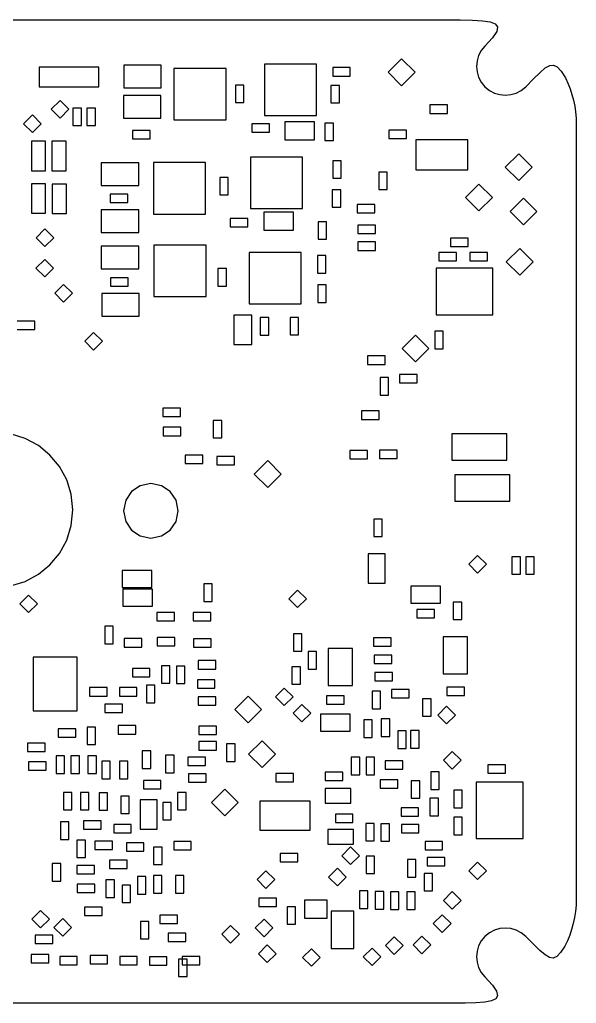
# Model space of a CAD drawing. Extents: x -32.8 to 34.4, y -26.7 to 30.6.
# Drawn here: x 2 to 34.4, y -26.7 to 30.6 of the extents above; entities that cross this region are included whole.
import ezdxf

# ---------------------------------------------------------------- set-up
doc = ezdxf.new("R2010")
doc.units = 0
doc.layers.add('LAYER_1', color=7, linetype='CONTINUOUS')

msp = doc.modelspace()

# ---------------------------------------------------------------- linework, layer by layer
at = {"layer": 'LAYER_1', "color": 7}
for points in [[(-26.4521, 30.631399), (27.6293, 30.631399)], [(27.6293, 30.631399), (28.335399, 30.608596)], [(28.335399, 30.608602), (28.919599, 30.573101)], [(28.919599, 30.573101), (29.367401, 30.507002)], [(29.367401, 30.507002), (29.6647, 30.392301)], [(29.6647, 30.392301), (29.796901, 30.211199)], [(29.750001, 29.945501), (29.5095, 29.577401)], [(29.796901, 30.211199), (29.750001, 29.945501)], [(29.5095, 29.577401), (29.061001, 29.0889)], [(28.8468, 28.827401), (28.693799, 28.5368)], [(29.061001, 29.0889), (28.8468, 28.827401)], [(24.2112, 28.3419), (23.4302, 27.5644)], [(24.9922, 27.5644), (24.2112, 28.3419)], [(28.602, 28.226801), (28.571399, 27.907199)], [(28.693799, 28.5368), (28.602, 28.226801)], [(3.1245, 27.863401), (3.1245, 26.727699)], [(6.5788, 27.863401), (3.1245, 27.863401)], [(6.5788, 26.727699), (6.5788, 27.863401)], [(8.0375, 27.986399), (8.0375, 26.669999)], [(10.2158, 27.986399), (8.0375, 27.986399)], [(10.2158, 26.669999), (10.2158, 27.986399)], [(10.9626, 27.793099), (10.9626, 24.794499)], [(13.9924, 27.793099), (10.9626, 27.793099)], [(13.9924, 24.794499), (13.9924, 27.793099)], [(16.2234, 28.039101), (16.2234, 25.040501)], [(19.2531, 28.039101), (16.2234, 28.039101)], [(19.2531, 25.040501), (19.2531, 28.039101)], [(20.2014, 27.8357), (20.2014, 27.3478)], [(21.2262, 27.8357), (20.2014, 27.8357)], [(21.2262, 27.3478), (21.2262, 27.8357)], [(23.4302, 27.5644), (24.2112, 26.786901)], [(24.2112, 26.786901), (24.9922, 27.5644)], [(28.571399, 27.907199), (28.602, 27.5875)], [(28.602, 27.5875), (28.693799, 27.277499)], [(31.895401, 27.188099), (32.269001, 27.555101)], [(32.269001, 27.555101), (32.5746, 27.817201)], [(32.5746, 27.817201), (32.831301, 27.9653)], [(32.831301, 27.9653), (33.057699, 27.990305)], [(33.057699, 27.990299), (33.272801, 27.883201)], [(33.272801, 27.883201), (33.495299, 27.634699)], [(33.495299, 27.634699), (33.744199, 27.235899)], [(20.2014, 27.3478), (21.2262, 27.3478)], [(28.693799, 27.277499), (28.8468, 26.9869)], [(28.8468, 26.9869), (29.061001, 26.725399)], [(31.435099, 26.725399), (31.895401, 27.188099)], [(33.744199, 27.235899), (33.888499, 26.925799)], [(3.1245, 26.727699), (6.5788, 26.727699)], [(8.0375, 26.669999), (10.2158, 26.669999)], [(14.5465, 26.8211), (14.5465, 25.800901)], [(15.0366, 26.8211), (14.5465, 26.8211)], [(15.0366, 25.800901), (15.0366, 26.8211)], [(20.1016, 26.801799), (20.1016, 25.7816)], [(20.5917, 26.801799), (20.1016, 26.801799)], [(20.5917, 25.7816), (20.5917, 26.801799)], [(29.061001, 26.725399), (29.323699, 26.512101)], [(29.061001, 26.725399), (29.061001, 26.725399), (29.061001, 26.725399), (29.061001, 26.725399), (29.061001, 26.725399), (29.061001, 26.725399), (29.061001, 26.725399), (29.061001, 26.725399), (29.061001, 26.725399), (29.061001, 26.725399), (29.061001, 26.725399), (29.061001, 26.725399), (29.061001, 26.725399), (29.061001, 26.725399), (29.061001, 26.725399), (29.061001, 26.725399), (29.061001, 26.725399)], [(29.323699, 26.512101), (29.615601, 26.3598)], [(29.615601, 26.3598), (29.927, 26.268399)], [(30.569199, 26.268399), (30.8806, 26.3598)], [(30.8806, 26.3598), (31.172401, 26.512101)], [(31.172401, 26.512101), (31.435099, 26.725399)], [(33.888499, 26.925799), (34.015499, 26.606899)], [(34.015499, 26.606899), (34.124601, 26.279499)], [(4.3364, 25.927001), (3.8219, 25.414801)], [(4.8509, 25.414801), (4.3364, 25.927001)], [(8.0175, 26.2104), (8.0175, 24.894101)], [(10.1959, 26.2104), (8.0175, 26.2104)], [(10.1959, 24.894101), (10.1959, 26.2104)], [(14.5465, 25.800901), (15.0366, 25.800901)], [(29.927, 26.268399), (30.248101, 26.238001)], [(30.248101, 26.238001), (30.569199, 26.268399)], [(34.124601, 26.279499), (34.215301, 25.944501)], [(34.215301, 25.944501), (34.286901, 25.602301)], [(3.8219, 25.414801), (4.3364, 24.902599)], [(4.3364, 24.902599), (4.8509, 25.414801)], [(5.0843, 25.485501), (5.0843, 24.465301)], [(5.5744, 25.485501), (5.0843, 25.485501)], [(5.5744, 24.465301), (5.5744, 25.485501)], [(5.8964, 25.485501), (5.8964, 24.465301)], [(6.3865, 25.485501), (5.8964, 25.485501)], [(6.3865, 24.465301), (6.3865, 25.485501)], [(20.1016, 25.7816), (20.5917, 25.7816)], [(25.8634, 25.662601), (25.8634, 25.174701)], [(26.8882, 25.662601), (25.8634, 25.662601)], [(26.8882, 25.174701), (26.8882, 25.662601)], [(34.286901, 25.602301), (34.338799, 25.2535)], [(34.338799, 25.2535), (34.370399, 24.898701)], [(2.7192, 25.085499), (2.2048, 24.573299)], [(3.2337, 24.573299), (2.7192, 25.085499)], [(8.0175, 24.894101), (10.1959, 24.894101)], [(10.9626, 24.794499), (13.9924, 24.794499)], [(16.2234, 25.040501), (19.2531, 25.040501)], [(17.4245, 24.6891), (17.4245, 23.6346)], [(19.148, 24.6891), (17.4245, 24.6891)], [(19.148, 23.6346), (19.148, 24.6891)], [(25.8634, 25.174701), (26.8882, 25.174701)], [(34.370399, 24.898701), (34.381011, 24.5386)], [(2.2048, 24.573299), (2.7192, 24.0611)], [(2.7192, 24.0611), (3.2337, 24.573299)], [(5.0843, 24.465301), (5.5744, 24.465301)], [(5.8964, 24.465301), (6.3865, 24.465301)], [(8.5477, 24.174401), (8.5477, 23.6865)], [(9.5725, 24.174401), (8.5477, 24.174401)], [(9.5725, 23.6865), (9.5725, 24.174401)], [(15.4987, 24.5649), (15.4987, 24.077)], [(16.5235, 24.5649), (15.4987, 24.5649)], [(15.4987, 24.077), (16.5235, 24.077)], [(16.5235, 24.077), (16.5235, 24.5649)], [(19.7524, 24.606401), (19.7524, 23.586201)], [(20.2425, 24.606401), (19.7524, 24.606401)], [(20.2425, 23.586201), (20.2425, 24.606401)], [(23.4726, 24.195), (23.4726, 23.7071)], [(24.4973, 24.195), (23.4726, 24.195)], [(24.4973, 23.7071), (24.4973, 24.195)], [(34.381, 24.5386), (34.381, -20.57589)], [(2.6605, 23.5459), (2.6605, 21.83)], [(3.4912, 23.5459), (2.6605, 23.5459)], [(3.4912, 21.83), (3.4912, 23.5459)], [(3.855, 23.5459), (3.855, 21.83)], [(4.6857, 23.5459), (3.855, 23.5459)], [(4.6857, 21.83), (4.6857, 23.5459)], [(8.5477, 23.6865), (9.5725, 23.6865)], [(17.4245, 23.6346), (19.148, 23.6346)], [(19.7524, 23.586201), (20.2425, 23.586201)], [(23.4726, 23.7071), (24.4973, 23.7071)], [(25.0443, 23.630101), (25.0443, 21.893901)], [(28.0741, 23.630101), (25.0443, 23.630101)], [(28.0741, 21.893901), (28.0741, 23.630101)], [(15.4113, 22.6262), (15.4113, 19.627699)], [(18.441, 22.6262), (15.4113, 22.6262)], [(18.441, 19.627699), (18.441, 22.6262)], [(20.2119, 22.411), (20.2119, 21.3908)], [(20.702, 22.411), (20.2119, 22.411)], [(20.702, 21.3908), (20.702, 22.411)], [(31.0291, 22.8169), (30.248101, 22.039401)], [(31.810099, 22.039401), (31.0291, 22.8169)], [(2.6605, 21.83), (3.4912, 21.83)], [(3.855, 21.83), (4.6857, 21.83)], [(6.7312, 22.2923), (6.7312, 20.9759)], [(8.9095, 22.2923), (6.7312, 22.2923)], [(8.9095, 20.9759), (8.9095, 22.2923)], [(9.7622, 22.309899), (9.7622, 19.3113)], [(12.792, 22.309899), (9.7622, 22.309899)], [(12.792, 19.3113), (12.792, 22.309899)], [(25.0443, 21.893901), (28.0741, 21.893901)], [(30.248101, 22.039401), (31.0291, 21.261901)], [(31.0291, 21.261901), (31.810099, 22.039401)], [(13.6285, 21.443401), (13.6285, 20.423202)], [(14.1186, 21.443401), (13.6285, 21.443401)], [(14.1186, 20.423202), (14.1186, 21.443401)], [(20.2119, 21.3908), (20.702, 21.3908)], [(22.8793, 21.7504), (22.8793, 20.7302)], [(23.3693, 21.7504), (22.8793, 21.7504)], [(23.3693, 20.7302), (23.3693, 21.7504)], [(2.6605, 21.0761), (2.6605, 19.360299)], [(3.4912, 21.0761), (2.6605, 21.0761)], [(3.4912, 19.360299), (3.4912, 21.0761)], [(3.8734, 21.057801), (3.8734, 19.341901)], [(4.704, 21.057801), (3.8734, 21.057801)], [(4.704, 19.341901), (4.704, 21.057801)], [(6.7312, 20.9759), (8.9095, 20.9759)], [(20.1751, 20.7279), (20.1751, 19.7077)], [(20.6652, 20.7279), (20.1751, 20.7279)], [(20.6652, 19.7077), (20.6652, 20.7279)], [(22.8793, 20.7302), (23.3693, 20.7302)], [(28.713599, 21.042301), (27.9326, 20.264799)], [(29.494601, 20.264799), (28.713599, 21.042301)], [(7.2429, 20.460599), (7.2429, 19.972699)], [(8.2677, 20.460599), (7.2429, 20.460599)], [(8.2677, 19.972699), (8.2677, 20.460599)], [(13.6285, 20.423202), (14.1186, 20.423202)], [(27.9326, 20.264799), (28.713599, 19.487299)], [(28.713599, 19.487299), (29.494601, 20.264799)], [(31.304701, 20.237299), (30.523699, 19.459799)], [(32.085701, 19.459799), (31.304701, 20.237299)], [(6.7312, 19.548101), (6.7312, 18.231701)], [(8.9095, 19.548101), (6.7312, 19.548101)], [(7.2429, 19.972699), (8.2677, 19.972699)], [(8.9095, 18.231701), (8.9095, 19.548101)], [(15.4113, 19.627699), (18.441, 19.627699)], [(20.1751, 19.7077), (20.6652, 19.7077)], [(21.6348, 19.859101), (21.6348, 19.371201)], [(22.6596, 19.859101), (21.6348, 19.859101)], [(22.6596, 19.371201), (22.6596, 19.859101)], [(2.6605, 19.360299), (3.4912, 19.360299)], [(3.8734, 19.341901), (4.704, 19.341901)], [(9.7622, 19.3113), (12.792, 19.3113)], [(14.2277, 19.046499), (14.2277, 18.558599)], [(15.2525, 19.046499), (14.2277, 19.046499)], [(15.2525, 18.558599), (15.2525, 19.046499)], [(16.1887, 19.4168), (16.1887, 18.362299)], [(17.9123, 19.4168), (16.1887, 19.4168)], [(17.9123, 18.362299), (17.9123, 19.4168)], [(21.6348, 19.371201), (22.6596, 19.371201)], [(30.523699, 19.459799), (31.304701, 18.6823)], [(31.304701, 18.6823), (32.085701, 19.459799)], [(3.4544, 18.444499), (2.9399, 17.9323)], [(3.9689, 17.9323), (3.4544, 18.444499)], [(14.2277, 18.558599), (15.2525, 18.558599)], [(16.1887, 18.362299), (17.9123, 18.362299)], [(19.3481, 18.861801), (19.3481, 17.841599)], [(19.8382, 18.861801), (19.3481, 18.861801)], [(19.8382, 17.841599), (19.8382, 18.861801)], [(21.6704, 18.662299), (21.6704, 18.174401)], [(22.6952, 18.662299), (21.6704, 18.662299)], [(22.6952, 18.174401), (22.6952, 18.662299)], [(2.9399, 17.9323), (3.4544, 17.4201)], [(3.4544, 17.4201), (3.9689, 17.9323)], [(6.7312, 18.231701), (8.9095, 18.231701)], [(19.3481, 17.841599), (19.8382, 17.841599)], [(21.6704, 18.174401), (22.6952, 18.174401)], [(27.0561, 17.9016), (27.0561, 17.413699)], [(28.0809, 17.9016), (27.0561, 17.9016)], [(28.0809, 17.413699), (28.0809, 17.9016)], [(6.7312, 17.4289), (6.7312, 16.112601)], [(8.9095, 17.4289), (6.7312, 17.4289)], [(8.9095, 16.112601), (8.9095, 17.4289)], [(9.7975, 17.4945), (9.7975, 14.495894)], [(12.8273, 17.4945), (9.7975, 17.4945)], [(12.8273, 14.495894), (12.8273, 17.4945)], [(21.6716, 17.682), (21.6716, 17.1941)], [(22.6964, 17.682), (21.6716, 17.682)], [(21.6716, 17.1941), (22.6964, 17.1941)], [(22.6964, 17.1941), (22.6964, 17.682)], [(27.0561, 17.413699), (28.0809, 17.413699)], [(31.084201, 17.3102), (30.303199, 16.5327)], [(31.8652, 16.5327), (31.084201, 17.3102)], [(3.436, 16.6699), (2.9215, 16.157701)], [(3.9505, 16.157701), (3.436, 16.6699)], [(15.3407, 17.072699), (15.3407, 14.074113)], [(18.3704, 17.072699), (15.3407, 17.072699)], [(18.3704, 14.074113), (18.3704, 17.072699)], [(19.3114, 16.886), (19.3114, 15.865801)], [(19.8015, 16.886), (19.3114, 16.886)], [(19.8015, 15.865801), (19.8015, 16.886)], [(26.3761, 17.078301), (26.3761, 16.590401)], [(27.4009, 17.078301), (26.3761, 17.078301)], [(27.4009, 16.590401), (27.4009, 17.078301)], [(28.1771, 17.078301), (28.1771, 16.590401)], [(29.2019, 17.078301), (28.1771, 17.078301)], [(29.2019, 16.590401), (29.2019, 17.078301)], [(2.9215, 16.157701), (3.436, 15.645501)], [(3.436, 15.645501), (3.9505, 16.157701)], [(6.7312, 16.112601), (8.9095, 16.112601)], [(13.5226, 16.135899), (13.5226, 15.115699)], [(14.0127, 16.135899), (13.5226, 16.135899)], [(14.0127, 15.115699), (14.0127, 16.135899)], [(26.2151, 16.1589), (26.2151, 13.441512)], [(29.5282, 16.1589), (26.2151, 16.1589)], [(26.3761, 16.590401), (27.4009, 16.590401)], [(28.1771, 16.590401), (29.2019, 16.590401)], [(29.5282, 13.441512), (29.5282, 16.1589)], [(30.303199, 16.5327), (31.084201, 15.755201)], [(31.084201, 15.755201), (31.8652, 16.5327)], [(7.2613, 15.594202), (7.2613, 15.106299)], [(8.2861, 15.594202), (7.2613, 15.594202)], [(8.2861, 15.106299), (8.2861, 15.594202)], [(19.3114, 15.865801), (19.8015, 15.865801)], [(4.5386, 15.206301), (4.0241, 14.694099)], [(5.0531, 14.694099), (4.5386, 15.206301)], [(7.2613, 15.106299), (8.2861, 15.106299)], [(13.5226, 15.115699), (14.0127, 15.115699)], [(19.3298, 15.184601), (19.3298, 14.164396)], [(19.8198, 15.184601), (19.3298, 15.184601)], [(19.8198, 14.164396), (19.8198, 15.184601)], [(4.0241, 14.694099), (4.5386, 14.181894)], [(4.5386, 14.181894), (5.0531, 14.694099)], [(6.7618, 14.684701), (6.7618, 13.368388)], [(8.9401, 14.684701), (6.7618, 14.684701)], [(8.9401, 13.368388), (8.9401, 14.684701)], [(9.7975, 14.495894), (12.8273, 14.495894)], [(15.3407, 14.074113), (18.3704, 14.074113)], [(19.3298, 14.164396), (19.8198, 14.164396)], [(6.7618, 13.368388), (8.9401, 13.368388)], [(14.4378, 13.420712), (14.4378, 11.704801)], [(15.497, 13.420712), (14.4378, 13.420712)], [(15.497, 11.704801), (15.497, 13.420712)], [(15.9879, 13.279912), (15.9879, 12.259706)], [(16.478, 13.279912), (15.9879, 13.279912)], [(16.478, 12.259706), (16.478, 13.279912)], [(17.7241, 13.288886), (17.7241, 12.268596)], [(18.2142, 13.288886), (17.7241, 13.288886)], [(18.2142, 12.268596), (18.2142, 13.288886)], [(26.2151, 13.441512), (29.5282, 13.441512)], [(2.8598, 13.071208), (1.835, 13.071208)], [(2.8598, 12.583387), (2.8598, 13.071208)], [(1.835, 12.583387), (2.8598, 12.583387)], [(6.2844, 12.407196), (5.7699, 11.894991)], [(6.7989, 11.894991), (6.2844, 12.407196)], [(15.9879, 12.259706), (16.478, 12.259706)], [(17.7241, 12.268596), (18.2142, 12.268596)], [(25.0198, 12.260807), (24.2388, 11.483313)], [(25.8008, 11.483313), (25.0198, 12.260807)], [(26.1488, 12.479614), (26.1488, 11.459409)], [(26.6389, 12.479614), (26.1488, 12.479614)], [(26.6389, 11.459409), (26.6389, 12.479614)], [(5.7699, 11.894991), (6.2844, 11.382814)], [(6.2844, 11.382814), (6.7989, 11.894991)], [(14.4378, 11.704801), (15.497, 11.704801)], [(24.2388, 11.483313), (25.0198, 10.705791)], [(25.0198, 10.705791), (25.8008, 11.483313)], [(22.2229, 11.040986), (22.2229, 10.553109)], [(23.2477, 11.040986), (22.2229, 11.040986)], [(23.2477, 10.553109), (23.2477, 11.040986)], [(26.1488, 11.459409), (26.6389, 11.459409)], [(22.2229, 10.553109), (23.2477, 10.553109)], [(22.9684, 9.787609), (22.9684, 8.767404)], [(23.4585, 9.787609), (22.9684, 9.787609)], [(23.4585, 8.767404), (23.4585, 9.787609)], [(24.0974, 9.961599), (24.0974, 9.473806)], [(25.1222, 9.961599), (24.0974, 9.961599)], [(25.1222, 9.473806), (25.1222, 9.961599)], [(24.0974, 9.473806), (25.1222, 9.473806)], [(22.9684, 8.767404), (23.4585, 8.767404)], [(10.3146, 8.004106), (10.3146, 7.5162)], [(11.3394, 8.004106), (10.3146, 8.004106)], [(10.3146, 7.5162), (11.3394, 7.5162)], [(11.3394, 7.5162), (11.3394, 8.004106)], [(21.8813, 7.836889), (21.8813, 7.349012)], [(22.9061, 7.836889), (21.8813, 7.836889)], [(22.9061, 7.349012), (22.9061, 7.836889)], [(10.3406, 6.885603), (10.3406, 6.397697)], [(11.3653, 6.885603), (10.3406, 6.885603)], [(11.3653, 6.397697), (11.3653, 6.885603)], [(13.2481, 7.283903), (13.2481, 6.263698)], [(13.7382, 7.283903), (13.2481, 7.283903)], [(13.7382, 6.263698), (13.7382, 7.283903)], [(21.8813, 7.349012), (22.9061, 7.349012)], [(2.2997, 6.239314), (1.447, 6.502796)], [(10.3406, 6.397697), (11.3653, 6.397697)], [(27.1385, 6.507905), (27.1385, 4.970697)], [(30.3403, 6.507905), (27.1385, 6.507905)], [(30.3403, 4.970697), (30.3403, 6.507905)], [(3.0714, 5.822302), (2.2997, 6.239314)], [(3.7437, 5.270106), (3.0714, 5.822302)], [(13.2481, 6.263698), (13.7382, 6.263698)], [(4.2984, 4.600703), (3.7437, 5.270106)], [(11.6209, 5.262486), (11.6209, 4.774609)], [(12.6457, 5.262486), (11.6209, 5.262486)], [(12.6457, 4.774609), (12.6457, 5.262486)], [(13.4569, 5.192213), (13.4569, 4.704307)], [(14.4817, 5.192213), (13.4569, 5.192213)], [(14.4817, 4.704307), (14.4817, 5.192213)], [(21.1938, 5.534294), (21.1938, 5.046389)], [(22.2186, 5.534294), (21.1938, 5.534294)], [(22.2186, 5.046389), (22.2186, 5.534294)], [(22.9212, 5.552611), (22.9212, 5.064705)], [(23.946, 5.552611), (22.9212, 5.552611)], [(23.946, 5.064705), (23.946, 5.552611)], [(4.7172, 3.832607), (4.2984, 4.600703)], [(11.6209, 4.774609), (12.6457, 4.774609)], [(13.4569, 4.704307), (14.4817, 4.704307)], [(16.4194, 4.942898), (15.6384, 4.165404)], [(17.2004, 4.165404), (16.4194, 4.942898)], [(21.1938, 5.046389), (22.2186, 5.046389)], [(22.9212, 5.064705), (23.946, 5.064705)], [(27.1385, 4.970697), (30.3403, 4.970697)], [(15.6384, 4.165404), (16.4194, 3.38791)], [(16.4194, 3.38791), (17.2004, 4.165404)], [(27.315, 4.119486), (27.315, 2.582306)], [(30.516799, 4.119486), (27.315, 4.119486)], [(30.516799, 2.582306), (30.516799, 4.119486)], [(4.9819, 2.983711), (4.7172, 3.832607)], [(9.0011, 3.485897), (8.4945, 3.145904)], [(9.6215, 3.610611), (9.0011, 3.485897)], [(10.2419, 3.485897), (9.6215, 3.610611)], [(10.7484, 3.145904), (10.2419, 3.485897)], [(5.0742, 2.072303), (4.9819, 2.983711)], [(8.4945, 3.145904), (8.1529, 2.641601)], [(11.09, 2.641601), (10.7484, 3.145904)], [(8.1529, 2.641601), (8.0277, 2.023986)], [(11.2152, 2.023986), (11.09, 2.641601)], [(27.315, 2.582306), (30.516799, 2.582306)], [(4.9819, 1.16081), (5.0742, 2.072303)], [(8.0277, 2.023986), (8.1529, 1.406399)], [(11.0899, 1.406399), (11.2152, 2.023986)], [(4.7172, 0.311913), (4.9819, 1.16081)], [(8.1529, 1.406399), (8.4945, 0.902096)], [(10.7484, 0.902096), (11.0899, 1.406399)], [(22.5887, 1.537096), (22.5887, 0.516891)], [(23.0788, 1.537096), (22.5887, 1.537096)], [(23.0788, 0.516891), (23.0788, 1.537096)], [(8.4945, 0.902096), (9.0011, 0.562103)], [(10.2418, 0.562103), (10.7484, 0.902096)], [(4.2984, -0.456408), (4.7172, 0.311913)], [(9.0011, 0.562103), (9.6215, 0.437389)], [(9.6215, 0.437389), (10.2418, 0.562103)], [(22.5887, 0.516891), (23.0788, 0.516891)], [(3.7437, -1.125614), (4.2984, -0.456408)], [(22.2692, -0.482909), (22.2692, -2.198792)], [(23.2623, -0.482909), (22.2692, -0.482909)], [(23.2623, -2.198792), (23.2623, -0.482909)], [(3.0714, -1.67781), (3.7437, -1.125614)], [(28.630801, -0.58211), (28.1163, -1.094287)], [(28.1163, -1.094287), (28.630801, -1.606492)], [(29.145301, -1.094287), (28.630801, -0.58211)], [(28.630801, -1.606492), (29.145301, -1.094287)], [(30.632801, -0.655996), (30.632801, -1.676201)], [(31.122899, -0.655996), (30.632801, -0.655996)], [(31.122899, -1.676201), (31.122899, -0.655996)], [(31.446399, -0.65831), (31.446399, -1.678487)], [(31.936501, -0.65831), (31.446399, -0.65831)], [(31.936501, -1.678487), (31.936501, -0.65831)], [(2.2997, -2.094793), (3.0714, -1.67781)], [(7.9557, -1.450198), (7.9557, -2.438907)], [(9.6793, -1.450198), (7.9557, -1.450198)], [(9.6793, -2.438907), (9.6793, -1.450198)], [(30.632801, -1.676201), (31.122899, -1.676201)], [(31.446399, -1.678487), (31.936501, -1.678487)], [(1.447, -2.358304), (2.2997, -2.094793)], [(12.7019, -2.231699), (12.7019, -3.251904)], [(13.1919, -2.231699), (12.7019, -2.231699)], [(13.1919, -3.251904), (13.1919, -2.231699)], [(22.2692, -2.198792), (23.2623, -2.198792)], [(7.9557, -2.438907), (9.6793, -2.438907)], [(7.9925, -2.547901), (7.9925, -3.53661)], [(9.7161, -2.547901), (7.9925, -2.547901)], [(9.7161, -3.53661), (9.7161, -2.547901)], [(18.1559, -2.594496), (17.6415, -3.106701)], [(18.6704, -3.106701), (18.1559, -2.594496)], [(24.7524, -2.364993), (24.7524, -3.353589)], [(26.476, -2.364993), (24.7524, -2.364993)], [(26.476, -3.353589), (26.476, -2.364993)], [(2.4987, -2.887188), (1.9842, -3.399394)], [(1.9842, -3.399394), (2.4987, -3.911599)], [(3.0132, -3.399394), (2.4987, -2.887188)], [(2.4987, -3.911599), (3.0132, -3.399394)], [(12.7019, -3.251904), (13.1919, -3.251904)], [(17.6415, -3.106701), (18.1559, -3.618906)], [(18.1559, -3.618906), (18.6704, -3.106701)], [(24.7524, -3.353589), (26.476, -3.353589)], [(27.2197, -3.292714), (27.2197, -4.31289)], [(27.7098, -3.292714), (27.2197, -3.292714)], [(27.7098, -4.31289), (27.7098, -3.292714)], [(7.9925, -3.53661), (9.7161, -3.53661)], [(9.9719, -3.90649), (9.9719, -4.394396)], [(10.9967, -3.90649), (9.9719, -3.90649)], [(10.9967, -4.394396), (10.9967, -3.90649)], [(12.0853, -3.90649), (12.0853, -4.394396)], [(13.1101, -3.90649), (12.0853, -3.90649)], [(13.1101, -4.394396), (13.1101, -3.90649)], [(25.0973, -3.725388), (25.0973, -4.213294)], [(26.1221, -3.725388), (25.0973, -3.725388)], [(26.1221, -4.213294), (26.1221, -3.725388)], [(9.9719, -4.394396), (10.9967, -4.394396)], [(12.0853, -4.394396), (13.1101, -4.394396)], [(25.0973, -4.213294), (26.1221, -4.213294)], [(27.2197, -4.31289), (27.7098, -4.31289)], [(6.9315, -4.70151), (6.9315, -5.721687)], [(7.4216, -4.70151), (6.9315, -4.70151)], [(7.4216, -5.721687), (7.4216, -4.70151)], [(17.9209, -5.140507), (17.9209, -6.160712)], [(18.411, -5.140507), (17.9209, -5.140507)], [(18.411, -6.160712), (18.411, -5.140507)], [(6.9315, -5.721687), (7.4216, -5.721687)], [(8.0608, -5.424987), (8.0608, -5.912893)], [(9.0855, -5.424987), (8.0608, -5.424987)], [(9.0855, -5.912893), (9.0855, -5.424987)], [(9.9903, -5.351807), (9.9903, -5.839713)], [(11.0151, -5.351807), (9.9903, -5.351807)], [(11.0151, -5.839713), (11.0151, -5.351807)], [(12.1037, -5.443303), (12.1037, -5.931096)], [(13.1285, -5.443303), (12.1037, -5.443303)], [(13.1285, -5.931096), (13.1285, -5.443303)], [(22.5786, -5.37001), (22.5786, -5.857888)], [(23.6034, -5.37001), (22.5786, -5.37001)], [(23.6034, -5.857888), (23.6034, -5.37001)], [(26.6331, -5.317009), (26.6331, -7.472001)], [(28.0445, -5.317009), (26.6331, -5.317009)], [(28.0445, -7.472001), (28.0445, -5.317009)], [(8.0608, -5.912893), (9.0855, -5.912893)], [(9.9903, -5.839713), (11.0151, -5.839713)], [(12.1037, -5.931096), (13.1285, -5.931096)], [(17.9209, -6.160712), (18.411, -6.160712)], [(18.7663, -6.18329), (18.7663, -7.203495)], [(19.2564, -6.18329), (18.7663, -6.18329)], [(19.2564, -7.203495), (19.2564, -6.18329)], [(19.9438, -5.993891), (19.9438, -8.148911)], [(21.3553, -5.993891), (19.9438, -5.993891)], [(21.3553, -8.148911), (21.3553, -5.993891)], [(22.5786, -5.857888), (23.6034, -5.857888)], [(2.77, -6.505306), (2.77, -9.638198)], [(5.3197, -6.505306), (2.77, -6.505306)], [(5.3197, -9.638198), (5.3197, -6.505306)], [(12.3793, -6.705599), (12.3793, -7.193504)], [(13.4041, -6.705599), (12.3793, -6.705599)], [(13.4041, -7.193504), (13.4041, -6.705599)], [(22.6154, -6.394505), (22.6154, -6.882411)], [(23.6402, -6.394505), (22.6154, -6.394505)], [(23.6402, -6.882411), (23.6402, -6.394505)], [(8.5385, -7.162996), (8.5385, -7.650902)], [(9.5633, -7.162996), (8.5385, -7.162996)], [(9.5633, -7.650902), (9.5633, -7.162996)], [(10.2394, -7.006589), (10.2394, -8.026794)], [(10.7294, -7.006589), (10.2394, -7.006589)], [(10.7294, -8.026794), (10.7294, -7.006589)], [(11.1031, -7.024905), (11.1031, -8.04511)], [(11.5932, -7.024905), (11.1031, -7.024905)], [(11.5932, -8.04511), (11.5932, -7.024905)], [(12.3793, -7.193504), (13.4041, -7.193504)], [(17.8291, -7.061396), (17.8291, -8.081601)], [(18.3191, -7.061396), (17.8291, -7.061396)], [(18.3191, -8.081601), (18.3191, -7.061396)], [(18.7663, -7.203495), (19.2564, -7.203495)], [(22.6154, -6.882411), (23.6402, -6.882411)], [(22.6521, -7.400712), (22.6521, -7.88859)], [(23.6769, -7.400712), (22.6521, -7.400712)], [(23.6769, -7.88859), (23.6769, -7.400712)], [(8.5385, -7.650902), (9.5633, -7.650902)], [(12.3242, -7.82159), (12.3242, -8.309496)], [(13.349, -7.82159), (12.3242, -7.82159)], [(13.349, -8.309496), (13.349, -7.82159)], [(22.6521, -7.88859), (23.6769, -7.88859)], [(26.6331, -7.472001), (28.0445, -7.472001)], [(6.0392, -8.278903), (6.0392, -8.766809)], [(7.064, -8.278903), (6.0392, -8.278903)], [(7.064, -8.766809), (7.064, -8.278903)], [(7.785, -8.278903), (7.785, -8.766809)], [(8.8098, -8.278903), (7.785, -8.278903)], [(8.8098, -8.766809), (8.8098, -8.278903)], [(9.3573, -8.140896), (9.3573, -9.161101)], [(9.8473, -8.140896), (9.3573, -8.140896)], [(9.8473, -9.161101), (9.8473, -8.140896)], [(10.2394, -8.026794), (10.7294, -8.026794)], [(11.1031, -8.04511), (11.5932, -8.04511)], [(12.3242, -8.309496), (13.349, -8.309496)], [(17.3841, -8.302412), (16.8696, -8.814589)], [(17.8986, -8.814589), (17.3841, -8.302412)], [(17.8291, -8.081601), (18.3191, -8.081601)], [(19.9438, -8.148911), (21.3553, -8.148911)], [(22.4969, -8.488396), (22.4969, -9.508602)], [(22.9869, -8.488396), (22.4969, -8.488396)], [(22.9869, -9.508602), (22.9869, -8.488396)], [(23.6261, -8.388603), (23.6261, -8.876508)], [(24.6509, -8.388603), (23.6261, -8.388603)], [(24.6509, -8.876508), (24.6509, -8.388603)], [(26.8421, -8.242299), (26.8421, -8.730204)], [(27.8669, -8.242299), (26.8421, -8.242299)], [(27.8669, -8.730204), (27.8669, -8.242299)], [(6.0392, -8.766809), (7.064, -8.766809)], [(7.785, -8.766809), (8.8098, -8.766809)], [(9.3573, -9.161101), (9.8473, -9.161101)], [(12.3793, -8.809509), (12.3793, -9.297386)], [(13.4041, -8.809509), (12.3793, -8.809509)], [(13.4041, -9.297386), (13.4041, -8.809509)], [(15.28, -8.778098), (14.499, -9.555592)], [(16.061, -9.555592), (15.28, -8.778098)], [(16.8696, -8.814589), (17.3841, -9.326794)], [(17.3841, -9.326794), (17.8986, -8.814589)], [(19.8404, -8.754504), (19.8404, -9.24241)], [(20.8652, -8.754504), (19.8404, -8.754504)], [(20.8652, -9.24241), (20.8652, -8.754504)], [(23.6261, -8.876508), (24.6509, -8.876508)], [(25.4371, -8.927506), (25.4371, -9.947711)], [(25.9272, -8.927506), (25.4371, -8.927506)], [(25.9272, -9.947711), (25.9272, -8.927506)], [(26.8421, -8.730204), (27.8669, -8.730204)], [(2.77, -9.638198), (5.3197, -9.638198)], [(6.9397, -9.24859), (6.9397, -9.736496)], [(7.9645, -9.24859), (6.9397, -9.24859)], [(6.9397, -9.736496), (7.9645, -9.736496)], [(7.9645, -9.736496), (7.9645, -9.24859)], [(12.3793, -9.297386), (13.4041, -9.297386)], [(14.499, -9.555592), (15.28, -10.333114)], [(15.28, -10.333114), (16.061, -9.555592)], [(18.4132, -9.253811), (17.8987, -9.765988)], [(18.9277, -9.765988), (18.4132, -9.253811)], [(19.8404, -9.24241), (20.8652, -9.24241)], [(22.4969, -9.508602), (22.9869, -9.508602)], [(26.8299, -9.363511), (26.3154, -9.875688)], [(27.3444, -9.875688), (26.8299, -9.363511)], [(17.8987, -9.765988), (18.4132, -10.278109)], [(18.4132, -10.278109), (18.9277, -9.765988)], [(19.4873, -9.820006), (19.4873, -10.808686)], [(21.2109, -9.820006), (19.4873, -9.820006)], [(21.2109, -10.808686), (21.2109, -9.820006)], [(22.0099, -10.162398), (22.0099, -11.182603)], [(22.5, -10.162398), (22.0099, -10.162398)], [(22.5, -11.182603), (22.5, -10.162398)], [(23.0298, -10.098305), (23.0298, -11.11851)], [(23.5199, -10.098305), (23.0298, -10.098305)], [(23.5199, -11.11851), (23.5199, -10.098305)], [(25.4371, -9.947711), (25.9272, -9.947711)], [(26.3154, -9.875688), (26.8299, -10.387893)], [(26.8299, -10.387893), (27.3444, -9.875688)], [(4.22, -10.675506), (4.22, -11.163412)], [(5.2447, -10.675506), (4.22, -10.675506)], [(5.2447, -11.163412), (5.2447, -10.675506)], [(5.9024, -10.574103), (5.9024, -11.594308)], [(6.3925, -10.574103), (5.9024, -10.574103)], [(6.3925, -11.594308), (6.3925, -10.574103)], [(7.7115, -10.492598), (7.7115, -10.980503)], [(8.7363, -10.492598), (7.7115, -10.492598)], [(8.7363, -10.980503), (8.7363, -10.492598)], [(12.4161, -10.529089), (12.4161, -11.016995)], [(13.4409, -10.529089), (12.4161, -10.529089)], [(13.4409, -11.016995), (13.4409, -10.529089)], [(19.4873, -10.808686), (21.2109, -10.808686)], [(23.9864, -10.795394), (23.9864, -11.815599)], [(24.4765, -10.795394), (23.9864, -10.795394)], [(24.4765, -11.815599), (24.4765, -10.795394)], [(24.7388, -10.7753), (24.7388, -11.795505)], [(25.2289, -10.7753), (24.7388, -10.7753)], [(25.2289, -11.795505), (25.2289, -10.7753)], [(4.22, -11.163412), (5.2447, -11.163412)], [(7.7115, -10.980503), (8.7363, -10.980503)], [(12.4161, -11.016995), (13.4409, -11.016995)], [(12.4161, -11.425511), (12.4161, -11.913389)], [(13.4409, -11.425511), (12.4161, -11.425511)], [(13.4409, -11.913389), (13.4409, -11.425511)], [(16.0886, -11.37601), (15.3076, -12.153504)], [(16.8696, -12.153504), (16.0886, -11.37601)], [(22.0099, -11.182603), (22.5, -11.182603)], [(23.0298, -11.11851), (23.5199, -11.11851)], [(2.4374, -11.517092), (2.4374, -12.004998)], [(3.4622, -11.517092), (2.4374, -11.517092)], [(2.4374, -12.004998), (3.4622, -12.004998)], [(3.4622, -12.004998), (3.4622, -11.517092)], [(5.9024, -11.594308), (6.3925, -11.594308)], [(9.1184, -11.964386), (9.1184, -12.984592)], [(9.6084, -11.964386), (9.1184, -11.964386)], [(9.6084, -12.984592), (9.6084, -11.964386)], [(12.4161, -11.913389), (13.4409, -11.913389)], [(14.025, -11.561909), (14.025, -12.582086)], [(14.5151, -11.561909), (14.025, -11.561909)], [(14.5151, -12.582086), (14.5151, -11.561909)], [(23.9864, -11.815599), (24.4765, -11.815599)], [(24.7388, -11.795505), (25.2289, -11.795505)], [(27.1607, -11.997999), (26.6462, -12.510204)], [(27.6752, -12.510204), (27.1607, -11.997999)], [(2.4925, -12.596395), (2.4925, -13.084301)], [(3.5173, -12.596395), (2.4925, -12.596395)], [(3.5173, -13.084301), (3.5173, -12.596395)], [(4.1014, -12.257107), (4.1014, -13.277312)], [(4.5915, -12.257107), (4.1014, -12.257107)], [(4.5915, -13.277312), (4.5915, -12.257107)], [(4.9652, -12.257107), (4.9652, -13.277312)], [(5.4552, -12.257107), (4.9652, -12.257107)], [(5.4552, -13.277312), (5.4552, -12.257107)], [(5.9575, -12.257107), (5.9575, -13.277312)], [(6.4476, -12.257107), (5.9575, -12.257107)], [(6.4476, -13.277312), (6.4476, -12.257107)], [(6.7661, -12.568088), (6.7661, -13.588293)], [(7.2562, -12.568088), (6.7661, -12.568088)], [(7.2562, -13.588293), (7.2562, -12.568088)], [(7.7952, -12.568088), (7.7952, -13.588293)], [(8.2853, -12.568088), (7.7952, -12.568088)], [(8.2853, -13.588293), (8.2853, -12.568088)], [(10.4783, -12.220503), (10.4783, -13.240793)], [(10.9684, -12.220503), (10.4783, -12.220503)], [(10.9684, -13.240793), (10.9684, -12.220503)], [(11.7729, -12.32199), (11.7729, -12.809896)], [(12.7977, -12.32199), (11.7729, -12.32199)], [(12.7977, -12.809896), (12.7977, -12.32199)], [(14.025, -12.582086), (14.5151, -12.582086)], [(15.3076, -12.153504), (16.0886, -12.930998)], [(16.0886, -12.930998), (16.8696, -12.153504)], [(21.285, -12.332207), (21.285, -13.352412)], [(21.775, -12.332207), (21.285, -12.332207)], [(21.775, -13.352412), (21.775, -12.332207)], [(22.1487, -12.332207), (22.1487, -13.352412)], [(22.6388, -12.332207), (22.1487, -12.332207)], [(22.6388, -13.352412), (22.6388, -12.332207)], [(23.2586, -12.541587), (23.2586, -13.029408)], [(24.2834, -12.541587), (23.2586, -12.541587)], [(24.2834, -13.029408), (24.2834, -12.541587)], [(26.6462, -12.510204), (27.1607, -13.022409)], [(27.1607, -13.022409), (27.6752, -12.510204)], [(2.4925, -13.084301), (3.5173, -13.084301)], [(9.1184, -12.984592), (9.6084, -12.984592)], [(11.7729, -12.809896), (12.7977, -12.809896)], [(23.2586, -13.029408), (24.2834, -13.029408)], [(29.231099, -12.779388), (29.231099, -13.267294)], [(30.255901, -12.779388), (29.231099, -12.779388)], [(30.255901, -13.267294), (30.255901, -12.779388)], [(4.1014, -13.277312), (4.5915, -13.277312)], [(4.9652, -13.277312), (5.4552, -13.277312)], [(5.9575, -13.277312), (6.4476, -13.277312)], [(6.7661, -13.588293), (7.2562, -13.588293)], [(7.7952, -13.588293), (8.2853, -13.588293)], [(9.1817, -13.694098), (9.1817, -14.182004)], [(10.2065, -13.694098), (9.1817, -13.694098)], [(10.2065, -14.182004), (10.2065, -13.694098)], [(10.4783, -13.240793), (10.9684, -13.240793)], [(11.8097, -13.291593), (11.8097, -13.779499)], [(12.8344, -13.291593), (11.8097, -13.291593)], [(12.8344, -13.779499), (12.8344, -13.291593)], [(16.9001, -13.273305), (16.9001, -13.761211)], [(17.9249, -13.273305), (16.9001, -13.273305)], [(17.9249, -13.761211), (17.9249, -13.273305)], [(19.768, -13.2021), (19.768, -13.690006)], [(20.7928, -13.2021), (19.768, -13.2021)], [(19.768, -13.690006), (20.7928, -13.690006)], [(20.7928, -13.690006), (20.7928, -13.2021)], [(21.285, -13.352412), (21.775, -13.352412)], [(22.1487, -13.352412), (22.6388, -13.352412)], [(22.9656, -13.641097), (22.9656, -14.129003)], [(23.9903, -13.641097), (22.9656, -13.641097)], [(23.9903, -14.129003), (23.9903, -13.641097)], [(24.7756, -13.702396), (24.7756, -14.722601)], [(25.2656, -13.702396), (24.7756, -13.702396)], [(25.2656, -14.722601), (25.2656, -13.702396)], [(25.916, -13.191997), (25.916, -14.212202)], [(26.406, -13.191997), (25.916, -13.191997)], [(26.406, -14.212202), (26.406, -13.191997)], [(29.231099, -13.267294), (30.255901, -13.267294)], [(9.1817, -14.182004), (10.2065, -14.182004)], [(11.8097, -13.779499), (12.8344, -13.779499)], [(13.9201, -14.193406), (13.1391, -14.9709)], [(14.7011, -14.9709), (13.9201, -14.193406)], [(16.9001, -13.761211), (17.9249, -13.761211)], [(19.7654, -14.155898), (19.7654, -15.016592)], [(21.266, -14.155898), (19.7654, -14.155898)], [(21.266, -15.016592), (21.266, -14.155898)], [(22.9656, -14.129003), (23.9903, -14.129003)], [(25.916, -14.212202), (26.406, -14.212202)], [(27.2565, -14.25129), (27.2565, -15.271495)], [(27.7465, -14.25129), (27.2565, -14.25129)], [(27.7465, -15.271495), (27.7465, -14.25129)], [(28.554601, -13.778511), (28.554601, -17.076814)], [(31.284201, -13.778511), (28.554601, -13.778511)], [(31.284201, -17.076814), (31.284201, -13.778511)], [(4.5241, -14.379306), (4.5241, -15.399511)], [(5.0142, -14.379306), (4.5241, -14.379306)], [(5.0142, -15.399511), (5.0142, -14.379306)], [(5.5165, -14.379306), (5.5165, -15.399511)], [(6.0065, -14.379306), (5.5165, -14.379306)], [(6.0065, -15.399511), (6.0065, -14.379306)], [(6.6007, -14.397594), (6.6007, -15.417799)], [(7.0908, -14.397594), (6.6007, -14.397594)], [(7.0908, -15.417799), (7.0908, -14.397594)], [(7.8687, -14.598903), (7.8687, -15.619108)], [(8.3588, -14.598903), (7.8687, -14.598903)], [(8.3588, -15.619108), (8.3588, -14.598903)], [(8.9917, -14.816806), (8.9917, -16.532689)], [(9.9848, -14.816806), (8.9917, -14.816806)], [(9.9848, -16.532689), (9.9848, -14.816806)], [(11.1766, -14.379306), (11.1766, -15.399511)], [(11.6667, -14.379306), (11.1766, -14.379306)], [(11.6667, -15.399511), (11.6667, -14.379306)], [(15.9629, -14.883298), (15.9629, -16.57999)], [(18.8959, -14.883298), (15.9629, -14.883298)], [(18.8959, -16.57999), (18.8959, -14.883298)], [(24.7756, -14.722601), (25.2656, -14.722601)], [(25.8598, -14.72689), (25.8598, -15.747096)], [(26.3499, -14.72689), (25.8598, -14.72689)], [(26.3499, -15.747096), (26.3499, -14.72689)], [(4.5241, -15.399511), (5.0142, -15.399511)], [(5.5165, -15.399511), (6.0065, -15.399511)], [(6.6007, -15.417799), (7.0908, -15.417799)], [(10.3129, -14.964804), (10.3129, -15.985009)], [(10.803, -14.964804), (10.3129, -14.964804)], [(10.803, -15.985009), (10.803, -14.964804)], [(11.1766, -15.399511), (11.6667, -15.399511)], [(13.1391, -14.9709), (13.9201, -15.748394)], [(13.9201, -15.748394), (14.7011, -14.9709)], [(19.7654, -15.016592), (21.266, -15.016592)], [(24.1784, -15.287694), (24.1784, -15.7756)], [(25.2032, -15.287694), (24.1784, -15.287694)], [(25.2032, -15.7756), (25.2032, -15.287694)], [(27.2565, -15.271495), (27.7465, -15.271495)], [(5.6901, -16.035894), (5.6901, -16.523799)], [(6.7149, -16.035894), (5.6901, -16.035894)], [(6.7149, -16.523799), (6.7149, -16.035894)], [(7.8687, -15.619108), (8.3588, -15.619108)], [(10.3129, -15.985009), (10.803, -15.985009)], [(20.355, -15.651592), (20.355, -16.139497)], [(21.3798, -15.651592), (20.355, -15.651592)], [(21.3798, -16.139497), (21.3798, -15.651592)], [(24.1784, -15.7756), (25.2032, -15.7756)], [(25.8598, -15.747096), (26.3499, -15.747096)], [(27.2565, -15.824594), (27.2565, -16.844799)], [(27.7465, -15.824594), (27.2565, -15.824594)], [(27.7465, -16.844799), (27.7465, -15.824594)], [(4.3587, -16.098998), (4.3587, -17.119288)], [(4.8488, -16.098998), (4.3587, -16.098998)], [(4.8488, -17.119288), (4.8488, -16.098998)], [(5.6901, -16.523799), (6.7149, -16.523799)], [(7.4543, -16.255406), (7.4543, -16.743312)], [(8.4791, -16.255406), (7.4543, -16.255406)], [(8.4791, -16.743312), (8.4791, -16.255406)], [(8.9917, -16.532689), (9.9848, -16.532689)], [(15.9629, -16.57999), (18.8959, -16.57999)], [(19.9124, -16.534213), (19.9124, -17.394991)], [(21.413, -16.534213), (19.9124, -16.534213)], [(20.355, -16.139497), (21.3798, -16.139497)], [(21.413, -17.394991), (21.413, -16.534213)], [(22.1303, -16.192414), (22.1303, -17.212591)], [(22.6204, -16.192414), (22.1303, -16.192414)], [(22.6204, -17.212591), (22.6204, -16.192414)], [(23.0124, -16.210702), (23.0124, -17.230907)], [(23.5025, -16.210702), (23.0124, -16.210702)], [(23.5025, -17.230907), (23.5025, -16.210702)], [(24.1968, -16.257297), (24.1968, -16.745203)], [(25.2216, -16.257297), (24.1968, -16.257297)], [(25.2216, -16.745203), (25.2216, -16.257297)], [(4.3587, -17.119288), (4.8488, -17.119288)], [(5.3143, -17.16021), (5.3143, -18.180387)], [(5.8044, -17.16021), (5.3143, -17.16021)], [(5.8044, -18.180387), (5.8044, -17.16021)], [(7.4543, -16.743312), (8.4791, -16.743312)], [(24.1968, -16.745203), (25.2216, -16.745203)], [(27.2565, -16.844799), (27.7465, -16.844799)], [(28.554601, -17.076814), (31.284201, -17.076814)], [(6.3517, -17.225009), (6.3517, -17.712886)], [(7.3765, -17.225009), (6.3517, -17.225009)], [(6.3517, -17.712886), (7.3765, -17.712886)], [(7.3765, -17.712886), (7.3765, -17.225009)], [(8.1894, -17.316505), (8.1894, -17.804411)], [(9.2142, -17.316505), (8.1894, -17.316505)], [(9.2142, -17.804411), (9.2142, -17.316505)], [(9.7799, -17.562603), (9.7799, -18.582808)], [(10.27, -17.562603), (9.7799, -17.562603)], [(10.27, -18.582808), (10.27, -17.562603)], [(10.9459, -17.243297), (10.9459, -17.731202)], [(11.9707, -17.243297), (10.9459, -17.243297)], [(10.9459, -17.731202), (11.9707, -17.731202)], [(11.9707, -17.731202), (11.9707, -17.243297)], [(19.9124, -17.394991), (21.413, -17.394991)], [(21.2433, -17.559611), (20.7288, -18.071788)], [(21.7578, -18.071788), (21.2433, -17.559611)], [(22.1303, -17.212591), (22.6204, -17.212591)], [(23.0124, -17.230907), (23.5025, -17.230907)], [(25.5751, -17.245188), (25.5751, -17.733093)], [(26.5999, -17.245188), (25.5751, -17.245188)], [(25.5751, -17.733093), (26.5999, -17.733093)], [(26.5999, -17.733093), (26.5999, -17.245188)], [(5.3143, -18.180387), (5.8044, -18.180387)], [(7.2154, -18.322712), (7.2154, -18.81059)], [(8.2402, -18.322712), (7.2154, -18.322712)], [(8.1894, -17.804411), (9.2142, -17.804411)], [(8.2402, -18.81059), (8.2402, -18.322712)], [(17.14, -17.940414), (17.14, -18.428291)], [(18.1648, -17.940414), (17.14, -17.940414)], [(18.1648, -18.428291), (18.1648, -17.940414)], [(20.7288, -18.071788), (21.2433, -18.583993)], [(21.2433, -18.583993), (21.7578, -18.071788)], [(22.1477, -18.093209), (22.1477, -19.113414)], [(22.6378, -18.093209), (22.1477, -18.093209)], [(22.6378, -19.113414), (22.6378, -18.093209)], [(24.555, -18.294405), (24.555, -19.31461)], [(25.0451, -18.294405), (24.555, -18.294405)], [(25.0451, -19.31461), (25.0451, -18.294405)], [(25.7027, -18.176295), (25.7027, -18.664201)], [(26.7275, -18.176295), (25.7027, -18.176295)], [(26.7275, -18.664201), (26.7275, -18.176295)], [(3.8809, -18.532206), (3.8809, -19.552411)], [(4.371, -18.532206), (3.8809, -18.532206)], [(4.371, -19.552411), (4.371, -18.532206)], [(5.3042, -18.633693), (5.3042, -19.121598)], [(6.329, -18.633693), (5.3042, -18.633693)], [(6.329, -19.121598), (6.329, -18.633693)], [(7.2154, -18.81059), (8.2402, -18.81059)], [(9.7799, -18.582808), (10.27, -18.582808)], [(17.14, -18.428291), (18.1648, -18.428291)], [(20.4714, -18.80359), (19.957, -19.315796)], [(20.9859, -19.315796), (20.4714, -18.80359)], [(25.7027, -18.664201), (26.7275, -18.664201)], [(28.630801, -18.437689), (28.1163, -18.949894)], [(29.145301, -18.949894), (28.630801, -18.437689)], [(5.3042, -19.121598), (6.329, -19.121598)], [(8.8427, -19.282296), (8.8427, -20.302501)], [(9.3328, -19.282296), (8.8427, -19.282296)], [(9.3328, -20.302501), (9.3328, -19.282296)], [(9.7616, -19.227404), (9.7616, -20.247609)], [(10.2516, -19.227404), (9.7616, -19.227404)], [(10.2516, -20.247609), (10.2516, -19.227404)], [(11.0479, -19.227404), (11.0479, -20.247609)], [(11.538, -19.227404), (11.0479, -19.227404)], [(11.538, -20.247609), (11.538, -19.227404)], [(16.3182, -18.950007), (15.8037, -19.462212)], [(15.8037, -19.462212), (16.3182, -19.974389)], [(16.8327, -19.462212), (16.3182, -18.950007)], [(16.3182, -19.974389), (16.8327, -19.462212)], [(19.957, -19.315796), (20.4714, -19.828001)], [(20.4714, -19.828001), (20.9859, -19.315796)], [(22.1477, -19.113414), (22.6378, -19.113414)], [(24.555, -19.31461), (25.0451, -19.31461)], [(25.529, -19.099388), (25.529, -20.119593)], [(26.0191, -19.099388), (25.529, -19.099388)], [(26.0191, -20.119593), (26.0191, -19.099388)], [(28.1163, -18.949894), (28.630801, -19.4621)], [(28.630801, -19.4621), (29.145301, -18.949894)], [(3.8809, -19.552411), (4.371, -19.552411)], [(5.3226, -19.731396), (5.3226, -20.219302)], [(6.3474, -19.731396), (5.3226, -19.731396)], [(6.3474, -20.219302), (6.3474, -19.731396)], [(7.005, -19.483605), (7.005, -20.50381)], [(7.4951, -19.483605), (7.005, -19.483605)], [(7.4951, -20.50381), (7.4951, -19.483605)], [(7.9422, -19.776298), (7.9422, -20.796503)], [(8.4323, -19.776298), (7.9422, -19.776298)], [(8.4323, -20.796503), (8.4323, -19.776298)], [(5.3226, -20.219302), (6.3474, -20.219302)], [(7.005, -20.50381), (7.4951, -20.50381)], [(8.8427, -20.302501), (9.3328, -20.302501)], [(9.7616, -20.247609), (10.2516, -20.247609)], [(11.0479, -20.247609), (11.538, -20.247609)], [(15.9078, -20.536407), (15.9078, -21.0242)], [(16.9325, -20.536407), (15.9078, -20.536407)], [(16.9325, -21.0242), (16.9325, -20.536407)], [(21.7617, -20.123911), (21.7617, -21.144088)], [(22.2518, -20.123911), (21.7617, -20.123911)], [(22.2518, -21.144088), (22.2518, -20.123911)], [(22.6806, -20.160487), (22.6806, -21.180692)], [(23.1707, -20.160487), (22.6806, -20.160487)], [(23.1707, -21.180692), (23.1707, -20.160487)], [(23.5627, -20.178803), (23.5627, -21.199008)], [(24.0528, -20.178803), (23.5627, -20.178803)], [(24.0528, -21.199008), (24.0528, -20.178803)], [(24.5183, -20.178803), (24.5183, -21.199008)], [(25.0084, -20.178803), (24.5183, -20.178803)], [(25.0084, -21.199008), (25.0084, -20.178803)], [(25.529, -20.119593), (26.0191, -20.119593)], [(27.1607, -20.15741), (26.6462, -20.669587)], [(27.6752, -20.669587), (27.1607, -20.15741)], [(34.381, -20.57589), (34.369796, -20.946109)], [(5.7636, -21.0669), (5.7636, -21.554806)], [(6.7884, -21.0669), (5.7636, -21.0669)], [(6.7884, -21.554806), (6.7884, -21.0669)], [(7.9422, -20.796503), (8.4323, -20.796503)], [(15.9078, -21.0242), (16.9325, -21.0242)], [(17.5534, -21.038593), (17.5534, -22.058798)], [(18.0435, -21.038593), (17.5534, -21.038593)], [(18.0435, -22.058798), (18.0435, -21.038593)], [(18.5548, -20.660302), (18.5548, -21.712511)], [(19.8771, -20.660302), (18.5548, -20.660302)], [(19.8771, -21.712511), (19.8771, -20.660302)], [(21.7617, -21.144088), (22.2518, -21.144088)], [(22.6806, -21.180692), (23.1707, -21.180692)], [(23.5627, -21.199008), (24.0528, -21.199008)], [(24.5183, -21.199008), (25.0084, -21.199008)], [(26.6462, -20.669587), (27.1607, -21.181792)], [(27.1607, -21.181792), (27.6752, -20.669587)], [(34.369801, -20.946109), (34.336499, -21.310712)], [(3.1971, -21.255114), (2.6826, -21.767291)], [(2.6826, -21.767291), (3.1971, -22.279496)], [(3.7116, -21.767291), (3.1971, -21.255114)], [(3.1971, -22.279496), (3.7116, -21.767291)], [(4.4834, -21.730799), (3.9689, -22.243004)], [(4.9979, -22.243004), (4.4834, -21.730799)], [(5.7636, -21.554806), (6.7884, -21.554806)], [(10.1374, -21.524297), (10.1374, -22.012203)], [(11.1621, -21.524297), (10.1374, -21.524297)], [(11.1621, -22.012203), (11.1621, -21.524297)], [(16.208, -21.767404), (15.6935, -22.279609)], [(16.7225, -22.279609), (16.208, -21.767404)], [(18.5548, -21.712511), (19.8771, -21.712511)], [(20.1168, -21.300608), (20.1168, -23.469204)], [(21.4391, -21.300608), (20.1168, -21.300608)], [(21.4391, -23.469204), (21.4391, -21.300608)], [(26.5726, -21.511202), (26.0581, -22.023407)], [(27.0871, -22.023407), (26.5726, -21.511202)], [(34.2817, -21.668993), (34.2062, -22.02019)], [(34.336499, -21.310712), (34.2817, -21.668993)], [(3.9689, -22.243004), (4.4834, -22.75521)], [(4.4834, -22.75521), (4.9979, -22.243004)], [(9.0081, -21.898496), (9.0081, -22.918701)], [(9.4982, -21.898496), (9.0081, -21.898496)], [(9.4982, -22.918701), (9.4982, -21.898496)], [(10.1374, -22.012203), (11.1621, -22.012203)], [(14.26, -22.133305), (13.7455, -22.64551)], [(14.7745, -22.64551), (14.26, -22.133305)], [(15.6935, -22.279609), (16.208, -22.791814)], [(16.208, -22.791814), (16.7225, -22.279609)], [(17.5534, -22.058798), (18.0435, -22.058798)], [(26.0581, -22.023407), (26.5726, -22.535612)], [(26.5726, -22.535612), (27.0871, -22.023407)], [(29.927, -22.313899), (29.615601, -22.40531)], [(30.248101, -22.28339), (29.927, -22.313899)], [(30.569301, -22.313899), (30.248101, -22.28339)], [(30.8806, -22.40531), (30.569301, -22.313899)], [(34.2062, -22.02019), (34.110501, -22.363908)], [(2.8784, -22.695209), (2.8784, -23.183087)], [(3.9032, -22.695209), (2.8784, -22.695209)], [(3.9032, -23.183087), (3.9032, -22.695209)], [(9.0081, -22.918701), (9.4982, -22.918701)], [(10.6335, -22.585396), (10.6335, -23.073302)], [(11.6583, -22.585396), (10.6335, -22.585396)], [(11.6583, -23.073302), (11.6583, -22.585396)], [(13.7455, -22.64551), (14.26, -23.157687)], [(14.26, -23.157687), (14.7745, -22.64551)], [(23.7793, -22.791898), (23.2648, -23.304104)], [(24.2938, -23.304104), (23.7793, -22.791898)], [(25.3965, -22.755294), (24.882, -23.267499)], [(25.911, -23.267499), (25.3965, -22.755294)], [(29.061001, -22.770901), (28.8468, -23.032408)], [(29.3238, -22.557598), (29.061001, -22.770901)], [(29.061001, -22.770901), (29.061001, -22.770901), (29.061001, -22.770901), (29.061001, -22.770901), (29.061001, -22.770901), (29.061001, -22.770901), (29.061001, -22.770901), (29.061001, -22.770901), (29.061001, -22.770901), (29.061001, -22.770901), (29.061001, -22.770901), (29.061001, -22.770901), (29.061001, -22.770901), (29.061001, -22.770901), (29.061001, -22.770901), (29.061001, -22.770901), (29.061001, -22.770901)], [(29.615601, -22.40531), (29.3238, -22.557598)], [(31.1725, -22.557598), (30.8806, -22.40531)], [(31.435099, -22.770901), (31.1725, -22.557598)], [(31.888599, -23.226803), (31.435099, -22.770901)], [(33.9954, -22.699188), (33.861499, -23.025607)], [(34.110501, -22.363908), (33.9954, -22.699188)], [(2.8784, -23.183087), (3.9032, -23.183087)], [(10.6335, -23.073302), (11.6583, -23.073302)], [(16.3918, -23.267499), (15.8773, -23.779704)], [(16.9063, -23.779704), (16.3918, -23.267499)], [(18.9645, -23.487096), (18.45, -23.999302)], [(19.479, -23.999302), (18.9645, -23.487096)], [(20.1168, -23.469204), (21.4391, -23.469204)], [(22.4929, -23.450492), (21.9784, -23.962697)], [(23.0074, -23.962697), (22.4929, -23.450492)], [(23.2648, -23.304104), (23.7793, -23.816309)], [(23.7793, -23.816309), (24.2938, -23.304104)], [(24.882, -23.267499), (25.3965, -23.779704)], [(25.3965, -23.779704), (25.911, -23.267499)], [(28.693799, -23.3229), (28.602, -23.632892)], [(28.8468, -23.032408), (28.693799, -23.3229)], [(32.257901, -23.590305), (31.888599, -23.226803)], [(33.7095, -23.342401), (33.4689, -23.716092)], [(33.861499, -23.025607), (33.7095, -23.342401)], [(2.6579, -23.829488), (2.6579, -24.317394)], [(3.6827, -23.829488), (2.6579, -23.829488)], [(3.6827, -24.317394), (3.6827, -23.829488)], [(4.3118, -23.939188), (4.3118, -24.427094)], [(5.3366, -23.939188), (4.3118, -23.939188)], [(5.3366, -24.427094), (5.3366, -23.939188)], [(6.076, -23.884296), (6.076, -24.372202)], [(7.1008, -23.884296), (6.076, -23.884296)], [(7.1008, -24.372202), (7.1008, -23.884296)], [(7.8035, -23.939188), (7.8035, -24.427094)], [(8.8282, -23.939188), (7.8035, -23.939188)], [(8.8282, -24.427094), (8.8282, -23.939188)], [(9.5309, -23.957504), (9.5309, -24.44541)], [(10.5557, -23.957504), (9.5309, -23.957504)], [(10.5557, -24.44541), (10.5557, -23.957504)], [(11.4421, -23.939188), (11.4421, -24.427094)], [(12.4669, -23.939188), (11.4421, -23.939188)], [(12.4669, -24.427094), (12.4669, -23.939188)], [(15.8773, -23.779704), (16.3918, -24.29191)], [(16.3918, -24.29191), (16.9063, -23.779704)], [(18.45, -23.999302), (18.9645, -24.511507)], [(18.9645, -24.511507), (19.479, -23.999302)], [(21.9784, -23.962697), (22.4929, -24.474902)], [(22.4929, -24.474902), (23.0074, -23.962697)], [(28.602, -23.632892), (28.571399, -23.952594)], [(28.571399, -23.952594), (28.602, -24.272295)], [(32.560901, -23.85249), (32.257901, -23.590305)], [(32.815601, -24.00489), (32.560901, -23.85249)], [(33.039899, -24.0387), (32.815601, -24.00489)], [(33.251699, -23.945397), (33.039899, -24.0387)], [(33.4689, -23.716092), (33.251699, -23.945397)], [(2.6579, -24.317394), (3.6827, -24.317394)], [(4.3118, -24.427094), (5.3366, -24.427094)], [(6.076, -24.372202), (7.1008, -24.372202)], [(7.8035, -24.427094), (8.8282, -24.427094)], [(9.5309, -24.44541), (10.5557, -24.44541)], [(11.2317, -24.09379), (11.2317, -25.114108)], [(11.7218, -24.09379), (11.2317, -24.09379)], [(11.4421, -24.427094), (12.4669, -24.427094)], [(11.7218, -25.114108), (11.7218, -24.09379)], [(28.602, -24.272295), (28.693799, -24.582288)], [(28.693799, -24.582288), (28.8468, -24.872808)], [(11.2317, -25.114108), (11.7218, -25.114108)], [(28.8468, -24.872808), (29.061001, -25.134286)], [(29.061001, -25.134286), (29.493199, -25.602691)], [(29.493199, -25.602691), (29.735901, -25.961)], [(29.801501, -26.224708), (29.7025, -26.409395)], [(29.735901, -25.961), (29.801501, -26.224708)], [(27.908, -26.668588), (-26.6989, -26.668588)], [(28.541599, -26.644712), (27.908, -26.6687)], [(29.060199, -26.603789), (28.541599, -26.644712)], [(29.451201, -26.530609), (29.060199, -26.603789)], [(29.7025, -26.409395), (29.451201, -26.530609)]]:
    msp.add_lwpolyline(points, dxfattribs=at)

doc.saveas('drawing.dxf')
